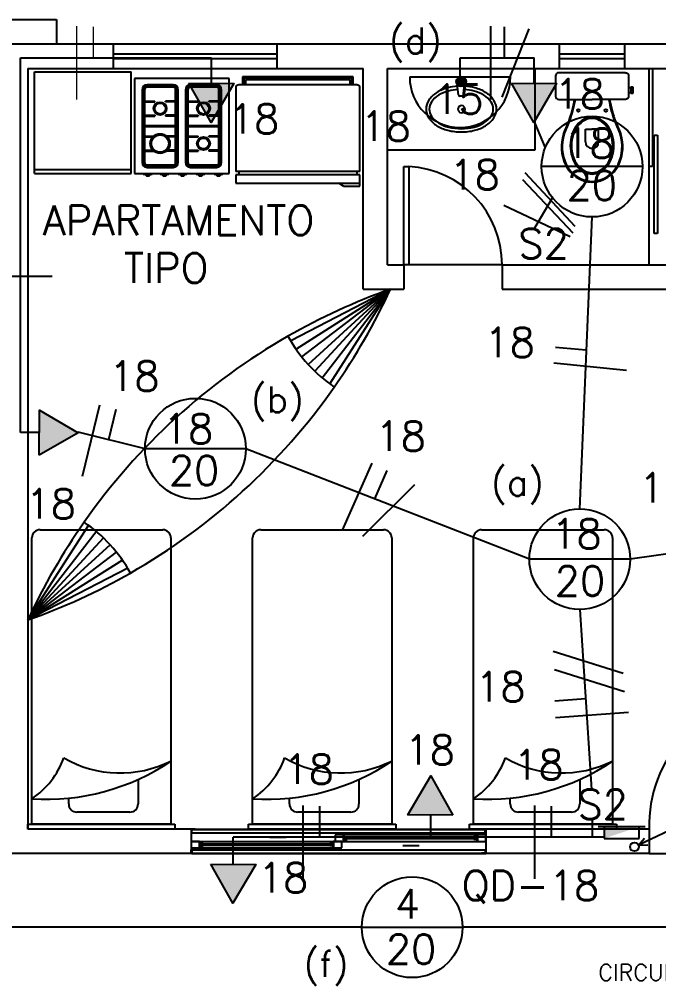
# Model space of a CAD drawing. Extents: x 1.6 to 100.8, y -3.3 to 55.9.
# Drawn here: x 22.49 to 26.4, y 44.8 to 50.71 of the extents above; entities that cross this region are included whole.
import ezdxf

# ---------------------------------------------------------------- set-up
doc = ezdxf.new("R2010")
doc.units = 0
doc.header["$MEASUREMENT"] = 0
doc.layers.get('0').update_dxf_attribs({"linetype": 'CONTINUOUS'})
for name, color, linetype in [('2-MATERIAIS', 2, 'CONTINUOUS'), ('FIACAO', 6, 'CONTINUOUS'), ('QUADROS', 30, 'CONTINUOUS'), ('Texto', 2, 'CONTINUOUS'), ('Tub_Eletr_parede', 3, 'CONTINUOUS')]:
    doc.layers.add(name, color=color, linetype=linetype)
doc.styles.add('ROMANS', font='romans.shx')
doc.styles.add('TXT_TEXTO', font='ROMANS.shx')

# ---------------------------------------------------------------- blocks, each defined once
blk = doc.blocks.new('QF')
at = {"layer": 'QUADROS'}
for p, q in [((0.05, 0.2), (0.05, -0.2)), ((-0.05, -0.15), (-0.05, 0.15)), ((-0.05, 0.15), (0.05, 0.15)), ((0.05, -0.15), (-0.05, -0.15))]:
    blk.add_line(p, q, dxfattribs=at)
blk.add_solid([(-0.05, -0.15), (0.05, 0.15), (0.05, -0.15)], dxfattribs=at)

msp = doc.modelspace()

# ---------------------------------------------------------------- linework, layer by layer
at = {"color": 8, "linetype": 'Continuous', "ltscale": 0.5}
for p, q in [((22.2198, 50.71), (22.7198, 50.71)), ((22.7198, 50.71), (22.7198, 50.56)), ((21.8698, 50.56), (23.0698, 50.56)), ((23.0698, 50.56), (24.0698, 50.56)), ((23.0698, 50.41), (23.0698, 50.56)), ((24.0698, 50.56), (25.7948, 50.56)), ((24.0698, 50.41), (24.0698, 50.56)), ((25.7948, 50.56), (26.1948, 50.56)), ((25.7948, 50.41), (25.7948, 50.56)), ((26.1948, 50.56), (28.4448, 50.56)), ((26.1948, 50.41), (26.1948, 50.56)), ((23.0698, 50.5), (24.0698, 50.5)), ((23.0698, 50.47), (24.0698, 50.47)), ((25.7948, 50.5), (26.1948, 50.5)), ((25.7948, 50.47), (26.1948, 50.47)), ((22.5448, 50.41), (22.5448, 45.76)), ((22.5448, 50.41), (23.0698, 50.41)), ((23.0698, 50.41), (24.0698, 50.41)), ((24.0698, 50.41), (24.5948, 50.41)), ((24.5948, 49.06), (24.5948, 50.41)), ((24.7448, 50.41), (25.7948, 50.41)), ((24.7448, 49.21), (24.7448, 50.41)), ((24.7448, 49.91), (24.7448, 50.41)), ((24.7448, 50.41), (25.6448, 50.41)), ((25.6448, 50.41), (25.6448, 49.91)), ((25.7948, 50.41), (26.1948, 50.41)), ((26.1948, 50.41), (27.2448, 50.41)), ((26.3448, 49.21), (26.3448, 50.41)), ((26.3448, 49.81), (26.3448, 50.41)), ((26.3448, 50.41), (26.3648, 50.41)), ((26.3648, 50.41), (26.3648, 49.81)), ((22.5869, 50.3893), (23.1768, 50.3893)), ((22.5869, 49.7681), (22.5869, 50.3893)), ((23.1768, 49.7681), (23.1768, 50.3893)), ((23.1965, 50.3483, 0.4), (23.1965, 49.7683, 0.4)), ((23.7765, 50.3483, 0.4), (23.1965, 50.3483, 0.4)), ((23.7765, 49.7683, 0.4), (23.7765, 50.3483, 0.4)), ((24.5348, 50.3582, -0.1), (23.8571, 50.3582, -0.1)), ((23.8571, 50.3582, -0.1), (23.8571, 50.3094, -0.1)), ((24.526, 50.3494, -0.1), (23.866, 50.3494, -0.1)), ((23.866, 50.3494, -0.1), (23.866, 50.3094, -0.1)), ((24.5159, 50.3393, -0.1), (23.876, 50.3393, -0.1)), ((23.876, 50.3393, -0.1), (23.876, 50.3094, -0.1)), ((24.5159, 50.3094, -0.1), (24.5159, 50.3393, -0.1)), ((24.526, 50.3094, -0.1), (24.526, 50.3494, -0.1)), ((24.5348, 50.3094, -0.1), (24.5348, 50.3582, -0.1)), ((25.7732, 50.3717), (25.7718, 50.3638)), ((25.7718, 50.3638), (25.7718, 50.24)), ((25.7775, 50.3782), (25.7732, 50.3717)), ((25.7832, 50.3825), (25.7775, 50.3782)), ((25.7911, 50.3839), (25.7832, 50.3825)), ((26.1984, 50.3839), (25.7911, 50.3839)), ((25.7911, 50.3839), (25.7911, 50.3839)), ((26.1984, 50.3839), (26.1984, 50.3839)), ((26.1984, 50.3839), (26.2063, 50.3825)), ((26.2063, 50.3825), (26.2127, 50.3782)), ((26.2127, 50.3782), (26.217, 50.3717)), ((26.217, 50.3717), (26.2185, 50.3638)), ((26.2185, 50.3638), (26.2185, 50.24)), ((23.244, 50.28, 0.4), (23.244, 49.835, 0.4)), ((23.254, 50.28, 0.4), (23.254, 49.835, 0.4)), ((23.259, 50.28, 0.4), (23.259, 49.835, 0.4)), ((23.434, 50.31, 0.4), (23.274, 50.31, 0.4)), ((23.434, 50.3, 0.4), (23.274, 50.3, 0.4)), ((23.434, 50.295, 0.4), (23.274, 50.295, 0.4)), ((23.449, 49.835, 0.4), (23.449, 50.28, 0.4)), ((23.454, 49.835, 0.4), (23.454, 50.28, 0.4)), ((23.464, 49.835, 0.4), (23.464, 50.28, 0.4)), ((23.509, 50.28, 0.4), (23.509, 49.835, 0.4)), ((23.519, 50.28, 0.4), (23.519, 49.835, 0.4)), ((23.524, 50.28, 0.4), (23.524, 49.835, 0.4)), ((23.699, 50.31, 0.4), (23.539, 50.31, 0.4)), ((23.699, 50.3, 0.4), (23.539, 50.3, 0.4)), ((23.699, 50.295, 0.4), (23.539, 50.295, 0.4)), ((23.714, 49.835, 0.4), (23.714, 50.28, 0.4)), ((23.719, 49.835, 0.4), (23.719, 50.28, 0.4)), ((23.729, 49.835, 0.4), (23.729, 50.28, 0.4)), ((23.816, 50.2894), (23.816, 49.7794)), ((24.556, 50.3094), (23.836, 50.3094)), ((24.576, 49.7794), (24.576, 50.2894)), ((25.1791, 50.2475), (25.1707, 50.3121)), ((25.2201, 50.314), (25.2104, 50.2474)), ((26.2313, 50.2915), (26.2185, 50.2915)), ((26.2464, 50.2944), (26.2313, 50.2944)), ((26.2313, 50.2944), (26.2313, 50.2915)), ((26.2313, 50.2915), (26.2313, 50.2615)), ((26.2464, 50.2765), (26.2464, 50.2944)), ((26.2464, 50.2586), (26.2464, 50.2765)), ((25.2024, 50.2401), (25.1871, 50.2401)), ((25.7718, 50.24), (25.7718, 50.24)), ((25.7718, 50.24), (25.7732, 50.2321)), ((25.7732, 50.2321), (25.7775, 50.2257)), ((25.7775, 50.2257), (25.7832, 50.2214)), ((25.7832, 50.2214), (25.7911, 50.22)), ((25.7911, 50.22), (25.9951, 50.22)), ((25.8928, 50.2192), (25.8929, 50.22)), ((25.8928, 50.2192), (25.8928, 50.2192)), ((26.1984, 50.22), (25.9951, 50.22)), ((26.0975, 50.2192), (26.0973, 50.22)), ((26.0975, 50.2192), (26.0975, 50.2192)), ((26.2063, 50.2214), (26.1984, 50.22)), ((26.2127, 50.2257), (26.2063, 50.2214)), ((26.217, 50.2321), (26.2127, 50.2257)), ((26.2185, 50.24), (26.217, 50.2321)), ((26.2313, 50.2615), (26.2185, 50.2615)), ((26.2185, 50.24), (26.2185, 50.24)), ((26.2313, 50.2586), (26.2313, 50.2615)), ((26.2313, 50.2586), (26.2464, 50.2586)), ((23.259, 50.21, 0.4), (23.3217, 50.21, 0.4)), ((23.259, 50.205, 0.4), (23.3217, 50.205, 0.4)), ((23.3217, 50.205, 0.4), (23.3217, 50.21, 0.4)), ((23.3863, 50.205, 0.4), (23.3863, 50.21, 0.4)), ((23.449, 50.21, 0.4), (23.3863, 50.21, 0.4)), ((23.449, 50.205, 0.4), (23.3863, 50.205, 0.4)), ((23.524, 50.21, 0.4), (23.5867, 50.21, 0.4)), ((23.524, 50.205, 0.4), (23.5867, 50.205, 0.4)), ((23.5867, 50.205, 0.4), (23.5867, 50.21, 0.4)), ((23.6513, 50.205, 0.4), (23.6513, 50.21, 0.4)), ((23.714, 50.21, 0.4), (23.6513, 50.21, 0.4)), ((23.714, 50.205, 0.4), (23.6513, 50.205, 0.4)), ((23.259, 50.1236, 0.4), (23.3217, 50.1236, 0.4)), ((23.259, 50.1186, 0.4), (23.3217, 50.1186, 0.4)), ((23.3217, 50.1236, 0.4), (23.3217, 50.1186, 0.4)), ((23.449, 50.1236, 0.4), (23.3863, 50.1236, 0.4)), ((23.3863, 50.1236, 0.4), (23.3863, 50.1186, 0.4)), ((23.449, 50.1186, 0.4), (23.3863, 50.1186, 0.4)), ((23.524, 50.1236, 0.4), (23.5867, 50.1236, 0.4)), ((23.524, 50.1186, 0.4), (23.5867, 50.1186, 0.4)), ((23.5867, 50.1236, 0.4), (23.5867, 50.1186, 0.4)), ((23.6513, 50.1236, 0.4), (23.6513, 50.1186, 0.4)), ((23.714, 50.1236, 0.4), (23.6513, 50.1236, 0.4)), ((23.714, 50.1186, 0.4), (23.6513, 50.1186, 0.4)), ((23.259, 50.06, 0.4), (23.449, 50.06, 0.4)), ((23.259, 50.055, 0.4), (23.449, 50.055, 0.4)), ((23.524, 50.06, 0.4), (23.714, 50.06, 0.4)), ((23.524, 50.055, 0.4), (23.714, 50.055, 0.4)), ((25.9543, 49.9615), (25.9543, 50.0389)), ((25.9543, 50.0389), (25.9951, 50.0389)), ((26.0352, 50.0389), (25.9944, 50.0389)), ((26.0352, 49.9615), (26.0352, 50.0389)), ((23.259, 49.9965, 0.4), (23.3217, 49.9965, 0.4)), ((23.259, 49.9915, 0.4), (23.3217, 49.9915, 0.4)), ((23.3217, 49.9915, 0.4), (23.3217, 49.9965, 0.4)), ((23.3863, 49.9915, 0.4), (23.3863, 49.9965, 0.4)), ((23.449, 49.9965, 0.4), (23.3863, 49.9965, 0.4)), ((23.449, 49.9915, 0.4), (23.3863, 49.9915, 0.4)), ((23.524, 49.9965, 0.4), (23.5867, 49.9965, 0.4)), ((23.524, 49.9915, 0.4), (23.5867, 49.9915, 0.4)), ((23.5867, 49.9915, 0.4), (23.5867, 49.9965, 0.4)), ((23.6513, 49.9915, 0.4), (23.6513, 49.9965, 0.4)), ((23.714, 49.9965, 0.4), (23.6513, 49.9965, 0.4)), ((23.714, 49.9915, 0.4), (23.6513, 49.9915, 0.4)), ((26.3748, 49.4012), (26.3748, 50.0012)), ((26.3748, 50.0012), (26.3948, 50.0012)), ((26.3948, 50.0012), (26.3948, 49.4012)), ((23.259, 49.91, 0.4), (23.3217, 49.91, 0.4)), ((23.259, 49.905, 0.4), (23.3217, 49.905, 0.4)), ((23.3217, 49.91, 0.4), (23.3217, 49.905, 0.4)), ((23.449, 49.91, 0.4), (23.3863, 49.91, 0.4)), ((23.3863, 49.91, 0.4), (23.3863, 49.905, 0.4)), ((23.449, 49.905, 0.4), (23.3863, 49.905, 0.4)), ((23.524, 49.91, 0.4), (23.5867, 49.91, 0.4)), ((23.524, 49.905, 0.4), (23.5867, 49.905, 0.4)), ((23.5867, 49.91, 0.4), (23.5867, 49.905, 0.4)), ((23.6513, 49.91, 0.4), (23.6513, 49.905, 0.4)), ((23.714, 49.91, 0.4), (23.6513, 49.91, 0.4)), ((23.714, 49.905, 0.4), (23.6513, 49.905, 0.4)), ((25.6448, 49.91), (24.7448, 49.91)), ((23.274, 49.82, 0.4), (23.434, 49.82, 0.4)), ((23.274, 49.815, 0.4), (23.434, 49.815, 0.4)), ((23.274, 49.805, 0.4), (23.434, 49.805, 0.4)), ((23.539, 49.82, 0.4), (23.699, 49.82, 0.4)), ((23.539, 49.815, 0.4), (23.699, 49.815, 0.4)), ((23.539, 49.805, 0.4), (23.699, 49.805, 0.4)), ((24.8448, 49.21), (24.8448, 49.81)), ((24.8448, 49.81), (24.8748, 49.81)), ((24.8748, 49.81), (24.8748, 49.21)), ((26.3648, 49.81), (26.3448, 49.81)), ((22.5869, 49.7918), (23.1768, 49.7918)), ((22.5869, 49.7681), (23.1768, 49.7681)), ((23.1965, 49.7683, 0.4), (23.7765, 49.7683, 0.4)), ((23.2513, 49.7641, 0.4), (23.3052, 49.7641, 0.4)), ((23.2617, 49.762, 0.4), (23.2707, 49.753, 0.4)), ((23.2948, 49.762, 0.4), (23.2617, 49.762, 0.4)), ((23.2707, 49.753, 0.4), (23.2861, 49.753, 0.4)), ((23.2861, 49.753, 0.4), (23.2948, 49.762, 0.4)), ((23.3541, 49.7641, 0.4), (23.4079, 49.7641, 0.4)), ((23.3645, 49.762, 0.4), (23.3734, 49.753, 0.4)), ((23.3976, 49.762, 0.4), (23.3645, 49.762, 0.4)), ((23.3734, 49.753, 0.4), (23.3889, 49.753, 0.4)), ((23.3889, 49.753, 0.4), (23.3976, 49.762, 0.4)), ((23.4641, 49.7641, 0.4), (23.5179, 49.7641, 0.4)), ((23.4745, 49.762, 0.4), (23.4834, 49.753, 0.4)), ((23.5076, 49.762, 0.4), (23.4745, 49.762, 0.4)), ((23.4834, 49.753, 0.4), (23.4989, 49.753, 0.4)), ((23.4989, 49.753, 0.4), (23.5076, 49.762, 0.4)), ((23.5741, 49.7641, 0.4), (23.6279, 49.7641, 0.4)), ((23.5845, 49.762, 0.4), (23.5934, 49.753, 0.4)), ((23.6176, 49.762, 0.4), (23.5845, 49.762, 0.4)), ((23.5934, 49.753, 0.4), (23.6089, 49.753, 0.4)), ((23.6089, 49.753, 0.4), (23.6176, 49.762, 0.4)), ((23.6841, 49.7641, 0.4), (23.7379, 49.7641, 0.4)), ((23.6945, 49.762, 0.4), (23.7034, 49.753, 0.4)), ((23.7276, 49.762, 0.4), (23.6945, 49.762, 0.4)), ((23.7034, 49.753, 0.4), (23.7189, 49.753, 0.4)), ((23.7189, 49.753, 0.4), (23.7276, 49.762, 0.4)), ((24.576, 49.7794), (23.816, 49.7794)), ((24.576, 49.7594), (23.816, 49.7594)), ((23.816, 49.7594), (23.816, 49.7094)), ((23.836, 49.7794), (23.836, 49.7594)), ((24.556, 49.7794), (24.556, 49.7594)), ((24.576, 49.6894), (24.576, 49.7594)), ((23.816, 49.7094), (24.576, 49.7094)), ((24.476, 49.6894), (24.446, 49.7094)), ((24.476, 49.6894), (24.576, 49.6894)), ((26.3948, 49.4012), (26.3748, 49.4012)), ((24.7448, 49.21), (24.8448, 49.21)), ((25.4448, 49.21), (24.8448, 49.21)), ((24.8448, 49.21), (24.8448, 49.06)), ((24.8748, 49.21), (24.8448, 49.21)), ((25.4448, 49.21), (27.2448, 49.21)), ((25.4448, 49.21), (25.4448, 49.06)), ((24.762, 49.06), (24.1522, 48.7443)), ((24.762, 49.06), (24.1849, 48.6941)), ((24.2198, 48.6459), (24.762, 49.06)), ((24.2584, 48.6006), (24.762, 49.06)), ((24.762, 49.06), (24.3004, 48.5585)), ((24.3444, 48.5182), (24.762, 49.06)), ((24.3916, 48.4814), (24.762, 49.06)), ((24.5948, 49.06), (24.8448, 49.06)), ((25.4448, 49.06), (27.2448, 49.06)), ((22.5458, 47.0381), (22.916, 47.6164)), ((22.5458, 47.0381), (22.963, 47.5793)), ((22.6198, 47.59), (23.3698, 47.59)), ((23.9698, 47.59), (24.7198, 47.59)), ((25.3198, 47.59), (26.0698, 47.59)), ((23.0078, 47.5401), (22.5458, 47.0381)), ((23.0494, 47.4976), (22.5458, 47.0381)), ((22.5698, 45.79), (22.5698, 47.54)), ((23.4198, 47.54), (23.4198, 45.79)), ((23.9198, 45.79), (23.9198, 47.54)), ((24.7698, 47.54), (24.7698, 45.79)), ((25.2698, 45.79), (25.2698, 47.54)), ((26.1198, 47.54), (26.1198, 45.79)), ((22.5458, 47.0381), (23.0875, 47.4519)), ((23.1235, 47.4044), (22.5458, 47.0381)), ((23.1559, 47.354), (22.5458, 47.0381)), ((23.2198, 46.0571), (23.2198, 45.914)), ((24.5698, 46.0571), (24.5698, 45.914)), ((25.9198, 46.0571), (25.9198, 45.914)), ((22.795, 45.914), (22.795, 45.9494)), ((24.145, 45.914), (24.145, 45.9494)), ((25.495, 45.914), (25.495, 45.9494)), ((23.1698, 45.864), (22.845, 45.864)), ((24.5198, 45.864), (24.195, 45.864)), ((25.8698, 45.864), (25.545, 45.864)), ((22.5448, 45.76), (22.5448, 45.79)), ((22.5448, 45.79), (23.4448, 45.79)), ((23.4198, 45.79), (22.5698, 45.79)), ((23.4448, 45.79), (23.4448, 45.76)), ((23.8948, 45.76), (23.8948, 45.79)), ((23.8948, 45.79), (24.7948, 45.79)), ((24.7698, 45.79), (23.9198, 45.79)), ((24.7948, 45.79), (24.7948, 45.76)), ((25.2448, 45.76), (25.2448, 45.79)), ((25.2448, 45.79), (26.1448, 45.79)), ((26.1198, 45.79), (25.2698, 45.79)), ((26.1448, 45.79), (26.1448, 45.76)), ((23.5448, 45.76), (22.5448, 45.76)), ((23.4448, 45.76), (22.5448, 45.76)), ((23.5448, 45.76), (23.5448, 45.61)), ((23.5448, 45.76), (25.3418, 45.76)), ((23.5678, 45.76), (23.5448, 45.76)), ((23.5448, 45.76), (23.5448, 45.737)), ((23.5448, 45.737), (23.5478, 45.737)), ((23.5478, 45.757), (25.3418, 45.757)), ((23.5478, 45.737), (23.5478, 45.757)), ((23.5478, 45.757), (23.5678, 45.757)), ((23.5478, 45.737), (25.3418, 45.737)), ((23.5678, 45.757), (23.5678, 45.76)), ((24.7948, 45.76), (23.8948, 45.76)), ((25.3448, 45.725), (24.4248, 45.725)), ((24.4748, 45.725), (24.4248, 45.725)), ((24.4248, 45.725), (24.4248, 45.685)), ((24.4748, 45.725), (24.4778, 45.725)), ((24.4748, 45.71), (24.4748, 45.725)), ((24.4748, 45.685), (24.4748, 45.725)), ((24.4778, 45.725), (24.4778, 45.713)), ((26.1448, 45.76), (25.2448, 45.76)), ((25.2948, 45.725), (25.2918, 45.725)), ((25.2918, 45.725), (25.2918, 45.713)), ((25.2948, 45.71), (25.2948, 45.725)), ((25.3448, 45.725), (25.2948, 45.725)), ((25.2948, 45.725), (25.2948, 45.685)), ((25.3218, 45.757), (25.3218, 45.76)), ((25.3218, 45.76), (25.3448, 45.76)), ((25.3418, 45.757), (25.3218, 45.757)), ((25.3418, 45.737), (25.3418, 45.757)), ((25.3448, 45.737), (25.3418, 45.737)), ((26.3448, 45.76), (25.3448, 45.76)), ((25.3448, 45.76), (25.3448, 45.61)), ((25.3448, 45.76), (25.3448, 45.737)), ((25.3448, 45.685), (25.3448, 45.725)), ((26.3448, 45.76), (26.3448, 45.61)), ((23.5448, 45.685), (25.3448, 45.685)), ((23.5948, 45.685), (23.5448, 45.685)), ((23.5448, 45.685), (23.5448, 45.645)), ((23.5948, 45.685), (23.5978, 45.685)), ((23.5948, 45.67), (23.5948, 45.685)), ((23.5948, 45.645), (23.5948, 45.685)), ((23.5948, 45.66), (23.5948, 45.67)), ((23.5948, 45.67), (24.4148, 45.67)), ((23.6178, 45.67), (23.5948, 45.67)), ((23.5978, 45.685), (23.5978, 45.673)), ((23.5978, 45.673), (23.6178, 45.673)), ((23.6178, 45.673), (23.6178, 45.67)), ((24.0252, 45.7109), (24.0752, 45.7109)), ((24.0752, 45.7109), (24.1252, 45.7109)), ((24.4118, 45.673), (24.3918, 45.673)), ((24.3918, 45.673), (24.3918, 45.67)), ((24.3918, 45.67), (24.4148, 45.67)), ((24.4148, 45.685), (24.4118, 45.685)), ((24.4118, 45.685), (24.4118, 45.673)), ((24.4148, 45.67), (24.4148, 45.685)), ((24.4648, 45.685), (24.4148, 45.685)), ((24.4148, 45.685), (24.4148, 45.645)), ((24.4148, 45.67), (24.4148, 45.66)), ((24.4248, 45.685), (24.4748, 45.685)), ((24.4648, 45.645), (24.4648, 45.685)), ((24.4978, 45.71), (24.4748, 45.71)), ((24.4748, 45.7), (24.4748, 45.71)), ((24.4748, 45.71), (25.2948, 45.71)), ((24.4978, 45.7), (24.4748, 45.7)), ((24.4748, 45.7), (24.4748, 45.685)), ((25.2948, 45.7), (24.4748, 45.7)), ((24.4748, 45.685), (24.4778, 45.685)), ((24.4778, 45.713), (24.4978, 45.713)), ((24.4778, 45.685), (24.4778, 45.697)), ((24.4778, 45.697), (24.4978, 45.697)), ((24.4978, 45.713), (24.4978, 45.71)), ((24.4978, 45.697), (24.4978, 45.7)), ((25.2918, 45.713), (25.2718, 45.713)), ((25.2718, 45.713), (25.2718, 45.71)), ((25.2718, 45.71), (25.2948, 45.71)), ((25.2718, 45.697), (25.2718, 45.7)), ((25.2718, 45.7), (25.2948, 45.7)), ((25.2918, 45.697), (25.2718, 45.697)), ((25.2918, 45.685), (25.2918, 45.697)), ((25.2948, 45.685), (25.2918, 45.685)), ((25.2948, 45.71), (25.2948, 45.7)), ((25.2948, 45.7), (25.2948, 45.685)), ((25.2948, 45.685), (25.3448, 45.685)), ((23.5448, 45.61), (21.3948, 45.61)), ((23.5448, 45.645), (24.4648, 45.645)), ((23.5448, 45.645), (23.5948, 45.645)), ((23.5448, 45.633), (23.5478, 45.633)), ((23.5448, 45.61), (23.5448, 45.633)), ((23.5678, 45.61), (23.5448, 45.61)), ((23.5478, 45.633), (25.3418, 45.633)), ((23.5478, 45.633), (23.5478, 45.613)), ((23.5478, 45.613), (25.3418, 45.613)), ((23.5478, 45.613), (23.5678, 45.613)), ((23.5478, 45.61), (25.3418, 45.61)), ((23.5678, 45.613), (23.5678, 45.61)), ((24.4148, 45.66), (23.5948, 45.66)), ((23.6178, 45.66), (23.5948, 45.66)), ((23.5948, 45.66), (23.5948, 45.645)), ((23.5948, 45.645), (23.5978, 45.645)), ((23.5978, 45.645), (23.5978, 45.657)), ((23.5978, 45.657), (23.6178, 45.657)), ((23.6178, 45.657), (23.6178, 45.66)), ((24.3918, 45.657), (24.3918, 45.66)), ((24.3918, 45.66), (24.4148, 45.66)), ((24.4118, 45.657), (24.3918, 45.657)), ((24.4118, 45.645), (24.4118, 45.657)), ((24.4148, 45.645), (24.4118, 45.645)), ((24.4148, 45.66), (24.4148, 45.645)), ((24.4148, 45.645), (24.4648, 45.645)), ((24.8884, 45.6582), (24.8384, 45.6582)), ((24.9384, 45.6582), (24.8884, 45.6582)), ((25.3418, 45.613), (25.3218, 45.613)), ((25.3218, 45.613), (25.3218, 45.61)), ((25.3218, 45.61), (25.3448, 45.61)), ((25.3448, 45.633), (25.3418, 45.633)), ((25.3418, 45.633), (25.3418, 45.613)), ((25.3448, 45.61), (25.3448, 45.633)), ((26.3448, 45.61), (25.3448, 45.61)), ((26.3448, 45.61), (27.1448, 45.61))]:
    msp.add_line(p, q, dxfattribs=at)
for centre, radius in [((25.1948, 50.33), 0.03), ((25.1948, 50.33), 0.0261), ((25.1948, 50.33), 0.0151), ((25.1948, 50.33), 0.00444), ((23.354, 50.1643, 0.4), 0.04), ((23.354, 50.1643, 0.4), 0.033), ((23.619, 50.1643, 0.4), 0.04), ((23.619, 50.1643, 0.4), 0.033), ((25.9107, 50.153), 0.00752), ((26.0789, 50.153), 0.00752), ((23.354, 49.9508, 0.4), 0.06), ((23.354, 49.9508, 0.4), 0.053), ((23.619, 49.9508, 0.4), 0.04), ((23.619, 49.9508, 0.4), 0.033)]:
    msp.add_circle(centre, radius, dxfattribs=at)
for centre, radius, start, end in [((25.1687, 50.3451), 0.0151, 270, 30), ((25.1948, 50.3602), 0.0151, 210, 330), ((25.2208, 50.3451), 0.0151, 150, 270), ((23.274, 50.28, 0.4), 0.03, 90, 180), ((23.274, 50.28, 0.4), 0.02, 90, 180), ((23.274, 50.28, 0.4), 0.015, 90, 180), ((23.434, 50.28, 0.4), 0.03, 0, 90), ((23.434, 50.28, 0.4), 0.02, 360, 90), ((23.434, 50.28, 0.4), 0.015, 360, 90), ((23.539, 50.28, 0.4), 0.03, 90, 180), ((23.539, 50.28, 0.4), 0.02, 90, 180), ((23.539, 50.28, 0.4), 0.015, 90, 180), ((23.699, 50.28, 0.4), 0.03, 0, 90), ((23.699, 50.28, 0.4), 0.02, 360, 90), ((23.699, 50.28, 0.4), 0.015, 360, 90), ((23.836, 50.2894), 0.02, 90, 180), ((24.556, 50.2894), 0.02, 0, 90), ((25.1703, 50.0611), 0.2372, 104.24882, 121.51159), ((25.1703, 50.0611), 0.2172, 104.24882, 121.51159), ((25.1975, 49.9517), 0.3499, 94.15409, 104.16286), ((25.1951, 49.9634), 0.318, 93.66521, 104.24882), ((25.1687, 50.315), 0.0151, 330, 90), ((25.1948, 50.2999), 0.0151, 30, 150), ((25.2208, 50.315), 0.0151, 90, 210), ((25.1902, 49.9396), 0.3423, 75.93128, 85.79519), ((25.1929, 49.9527), 0.3489, 75.83067, 85.84987), ((25.2199, 50.0611), 0.2172, 58.48841, 75.75118), ((25.2199, 50.0611), 0.2372, 58.48841, 75.75118), ((25.0753, 50.1614), 0.0957, 145.95593, 180), ((25.1325, 50.1228), 0.1648, 121.51159, 145.95593), ((25.1325, 50.1228), 0.1448, 121.51159, 145.95593), ((25.1871, 50.2481), 0.008, 184.12746, 270.03066), ((25.2024, 50.2481), 0.008, 270.03066, 354.76882), ((25.2577, 50.1228), 0.1448, 34.04407, 58.48841), ((25.2577, 50.1228), 0.1648, 34.04407, 58.48841), ((25.315, 50.1614), 0.0957, 0, 34.04407), ((25.1367, 50.3503), 0.7626, 339.69088, 350.16298), ((25.1367, 50.3503), 0.7673, 339.69088, 350.16298), ((26.8535, 50.3503), 0.7673, 189.83702, 200.30912), ((26.8535, 50.3503), 0.7626, 189.83702, 200.30912), ((25.0753, 50.1614), 0.0957, 180, 214.04407), ((25.0753, 50.1614), 0.0757, 145.95593, 180), ((25.0753, 50.1614), 0.0757, 180, 214.04407), ((25.1968, 50.161), 0.0218, 40.76603, 220.76603), ((25.1968, 50.161), 0.0218, 220.76603, 40.76603), ((25.315, 50.1614), 0.0757, 360, 34.04407), ((25.315, 50.1614), 0.0757, 325.95593, 0), ((25.315, 50.1614), 0.0957, 325.95593, 0), ((25.1325, 50.2001), 0.1648, 214.04407, 238.48841), ((25.1325, 50.2001), 0.1448, 214.04407, 238.48841), ((25.2577, 50.2001), 0.1448, 301.51159, 325.95593), ((25.2577, 50.2001), 0.1648, 301.51159, 325.95593), ((26.0135, 49.9745), 0.142, 118.37615, 142.51776), ((25.9951, 50.0085), 0.1034, 90, 118.37615), ((25.9951, 50.0071), 0.0966, 90, 118.37615), ((25.9951, 50.0085), 0.1034, 61.62385, 90), ((25.9951, 50.0071), 0.0966, 61.62385, 90), ((25.9768, 49.9745), 0.142, 37.48224, 61.62385), ((25.1703, 50.2618), 0.2372, 238.48841, 255.75118), ((25.1703, 50.2618), 0.2172, 238.48841, 255.75118), ((25.1951, 50.3595), 0.318, 255.75118, 270), ((25.1951, 50.3595), 0.318, 270, 284.24882), ((25.2199, 50.2618), 0.2172, 284.24882, 301.51159), ((25.2199, 50.2618), 0.2372, 284.24882, 301.51159), ((-0.8176, 61.1225), 28.863, 337.3538, 337.51832), ((0.6205, 60.5237), 27.3099, 337.35144, 337.52574), ((26.0424, 49.9524), 0.1784, 142.51776, 162.37842), ((26.0414, 49.9521), 0.1702, 142.51776, 162.37842), ((26.0131, 49.9738), 0.1345, 118.37615, 142.51776), ((25.9771, 49.9738), 0.1345, 37.48224, 61.62385), ((25.9488, 49.9521), 0.1702, 17.62158, 37.48224), ((25.9479, 49.9524), 0.1784, 17.62158, 37.48224), ((51.3697, 60.5237), 27.3099, 202.47426, 202.64856), ((52.8078, 61.1225), 28.863, 202.48168, 202.6462), ((25.1951, 50.3595), 0.338, 255.75118, 270), ((25.1951, 50.3595), 0.338, 270, 284.24882), ((26.0626, 49.9307), 0.2549, 162.09039, 205.44583), ((26.0589, 49.9305), 0.2467, 161.86702, 205.76246), ((26.0878, 49.9379), 0.2261, 162.37842, 180), ((26.086, 49.9379), 0.2169, 162.37842, 180), ((25.9042, 49.9379), 0.2169, 0, 17.62158), ((25.9024, 49.9379), 0.2261, 360, 17.62158), ((25.9313, 49.9305), 0.2467, 334.23754, 18.13298), ((25.9276, 49.9307), 0.2549, 334.55417, 17.90961), ((26.0878, 49.9379), 0.2261, 180, 197.62158), ((26.086, 49.9379), 0.2169, 180, 197.62158), ((25.9948, 49.9615), 0.0404, 180, 0), ((25.9042, 49.9379), 0.2169, 342.37842, 360), ((25.9024, 49.9379), 0.2261, 342.37842, 0), ((26.0424, 49.9235), 0.1784, 197.62158, 217.48224), ((26.0414, 49.9238), 0.1702, 197.62158, 217.48224), ((25.9488, 49.9238), 0.1702, 322.51776, 342.37842), ((25.9479, 49.9235), 0.1784, 322.51776, 342.37842), ((23.274, 49.835, 0.4), 0.03, 180, 270), ((23.274, 49.835, 0.4), 0.02, 180, 270), ((23.274, 49.835, 0.4), 0.015, 180, 270), ((23.434, 49.835, 0.4), 0.03, 270, 0), ((23.434, 49.835, 0.4), 0.02, 270, 0), ((23.434, 49.835, 0.4), 0.015, 270, 0), ((23.539, 49.835, 0.4), 0.03, 180, 270), ((23.539, 49.835, 0.4), 0.02, 180, 270), ((23.539, 49.835, 0.4), 0.015, 180, 270), ((23.699, 49.835, 0.4), 0.015, 270, 0), ((23.699, 49.835, 0.4), 0.02, 270, 0), ((23.699, 49.835, 0.4), 0.03, 270, 0), ((24.844, 49.21), 0.6008, 0, 87.0624), ((26.0034, 49.9037), 0.1898, 205.76246, 267.20811), ((26.0034, 49.9037), 0.1851, 205.76246, 267.20811), ((26.0135, 49.9013), 0.142, 217.48224, 241.62385), ((26.0131, 49.9021), 0.1345, 217.48224, 241.62385), ((25.9868, 49.9037), 0.1851, 272.79189, 334.23754), ((25.9868, 49.9037), 0.1898, 272.79189, 334.23754), ((25.9771, 49.9021), 0.1345, 298.37615, 322.51776), ((25.9768, 49.9013), 0.142, 298.37615, 322.51776), ((25.9951, 49.8673), 0.1034, 241.62385, 270), ((25.9951, 49.8687), 0.0966, 241.62385, 270), ((25.9951, 49.8687), 0.0966, 270, 298.37615), ((25.9951, 49.8673), 0.1034, 270, 298.37615), ((26.0489, 45.4239), 3.8571, 109.48967, 119.74162), ((21.2589, 50.6742), 3.8571, 325.00847, 335.26043), ((26.0489, 45.4239), 3.8571, 119.74162, 145.00847), ((24.913, 49.1978), 0.886, 208.649, 236.10109), ((21.2589, 50.6742), 3.8571, 299.74162, 325.00847), ((26.0489, 45.4239), 3.8571, 145.00847, 155.26043), ((22.3948, 46.9004), 0.886, 28.649, 56.10109), ((22.6198, 47.54), 0.05, 90, 180), ((23.3698, 47.54), 0.05, 0, 90), ((23.9698, 47.54), 0.05, 90, 180), ((24.7198, 47.54), 0.05, 0, 90), ((25.3198, 47.54), 0.05, 90, 180), ((26.0698, 47.54), 0.05, 0, 90), ((21.2589, 50.6742), 3.8571, 289.48967, 299.74162), ((27.1148, 45.7895), 0.7706, 90, 182.18938), ((22.2922, 46.3638), 0.502, 303.56918, 340.32601), ((22.6596, 47.2969), 1.3543, 266.19577, 304.14544), ((23.1099, 46.7978), 0.6947, 240.22476, 296.49122), ((23.6422, 46.3638), 0.502, 303.56918, 340.32601), ((24.0096, 47.2969), 1.3543, 266.19577, 304.14544), ((24.4599, 46.7978), 0.6947, 240.22476, 296.49122), ((24.9922, 46.3638), 0.502, 303.56918, 340.32601), ((25.3596, 47.2969), 1.3543, 266.19577, 304.14544), ((25.8099, 46.7978), 0.6947, 240.22476, 296.49122), ((23.1698, 46.0571), 0.05, 0, 7.60287), ((24.5198, 46.0571), 0.05, 0, 7.60287), ((25.8698, 46.0571), 0.05, 360, 7.60287), ((22.845, 45.914), 0.05, 180, 270), ((23.1698, 45.914), 0.05, 270, 0), ((24.195, 45.914), 0.05, 180, 270), ((24.5198, 45.914), 0.05, 270, 0), ((25.545, 45.914), 0.05, 180, 270), ((25.8698, 45.914), 0.05, 270, 0)]:
    msp.add_arc(centre, radius, start, end, dxfattribs=at)
at = {"layer": '2-MATERIAIS', "color": 4}
for p, q in [((23.6672, 50.3188), (23.6672, 50.4188)), ((25.6401, 50.3188), (25.6401, 50.4188)), ((22.6147, 48.1838), (22.5147, 48.1838)), ((25.0063, 45.8461), (25.0063, 45.7461)), ((23.8011, 45.5452), (23.8011, 45.6452))]:
    msp.add_line(p, q, dxfattribs=at)
at = {"layer": '2-MATERIAIS', "linetype": 'Continuous'}
for p, q in [((24.8798, 50.3576), (25.4961, 50.3576)), ((26.3029, 49.81), (25.6866, 49.81)), ((23.8779, 48.085), (23.2616, 48.085)), ((26.2279, 47.41), (25.6116, 47.41)), ((24.5866, 45.16), (25.2029, 45.16))]:
    msp.add_line(p, q, dxfattribs=at)
at = {"layer": '2-MATERIAIS', "color": 4}
for points in [[(23.5293, 50.3199), (23.805, 50.3177), (23.6653, 50.0801)], [(25.5023, 50.3199), (25.7779, 50.3177), (25.6383, 50.0801)], [(22.6136, 48.046), (22.6158, 48.3216), (22.8534, 48.182)], [(25.1441, 45.845), (24.8685, 45.8472), (25.0082, 46.0848)], [(23.6632, 45.5463), (23.9389, 45.5441), (23.7992, 45.3065)]]:
    msp.add_lwpolyline(points, close=True, dxfattribs=at)
at = {"layer": '2-MATERIAIS', "linetype": 'Continuous'}
for centre in [(25.9948, 49.81), (23.5698, 48.085), (25.9198, 47.41), (24.8948, 45.16)]:
    msp.add_circle(centre, 0.3081, dxfattribs=at)
msp.add_arc((25.188, 50.3576), 0.3081, 180, 0, dxfattribs=at)
at = {"layer": '2-MATERIAIS', "color": 4}
for points in [[(23.5293, 50.3199), (23.6653, 50.0801), (23.805, 50.3177)], [(25.5023, 50.3199), (25.6383, 50.0801), (25.7779, 50.3177)], [(22.6136, 48.046), (22.8534, 48.182), (22.6158, 48.3216)], [(25.1441, 45.845), (25.0082, 46.0848), (24.8685, 45.8472)], [(23.6632, 45.5463), (23.7992, 45.3065), (23.9389, 45.5441)]]:
    msp.add_solid(points, dxfattribs=at)
at = {"layer": 'FIACAO', "lineweight": 15}
for p, q in [((22.8426, 50.6676), (22.8426, 50.2192)), ((22.9446, 50.664), (22.9446, 50.4744))]:
    msp.add_line(p, q, dxfattribs=at)
at = {"layer": 'FIACAO'}
for p, q in [((25.3744, 50.6676), (25.3744, 50.2192)), ((25.6088, 50.6516), (25.4437, 50.2347)), ((25.4584, 50.664), (25.4584, 50.4744)), ((25.583, 49.7728), (25.8901, 49.4461)), ((25.5691, 49.7307), (25.8763, 49.404)), ((25.455, 49.5739), (25.8609, 49.3833)), ((22.2454, 49.14), (22.6938, 49.14)), ((25.7704, 48.7063), (25.9593, 48.6904)), ((26.2062, 48.5632), (25.7601, 48.609)), ((22.9843, 48.3521), (22.8784, 47.9163)), ((23.0825, 48.3245), (23.0377, 48.1403)), ((24.6493, 47.9968), (24.468, 47.5867)), ((24.741, 47.9522), (24.6644, 47.7788)), ((24.9101, 47.864), (24.5905, 47.5494)), ((25.7571, 46.8467), (26.1848, 46.7122)), ((25.7651, 46.7356), (26.1929, 46.6011)), ((25.7665, 46.5449), (25.9556, 46.5586)), ((25.7703, 46.443), (26.2175, 46.4754)), ((24.2256, 45.9033), (24.2256, 45.4549)), ((25.6434, 45.9033), (25.6434, 45.4549)), ((24.3276, 45.8997), (24.3276, 45.7101)), ((25.7454, 45.8997), (25.7454, 45.7101))]:
    msp.add_line(p, q, dxfattribs=at)
at = {"layer": 'Texto', "color": 4}
for p, q in [((26.6173, 45.8239), (26.2788, 45.661)), ((26.2788, 45.661), (26.3155, 45.7049)), ((26.2788, 45.661), (26.336, 45.6636))]:
    msp.add_line(p, q, dxfattribs=at)
msp.add_circle((26.2539, 45.651), 0.0269, dxfattribs=at)
at = {"layer": 'Tub_Eletr_parede'}
for p, q in [((22.5009, 48.1838), (22.5009, 50.4744)), ((22.5009, 50.4744), (23.6672, 50.4744)), ((23.6672, 50.4188), (23.6672, 50.4744)), ((25.188, 50.4744), (25.6401, 50.4744)), ((25.188, 50.3576), (25.188, 50.4744)), ((25.6401, 50.4188), (25.6401, 50.4744)), ((25.642, 50.0801), (25.7089, 49.9251)), ((25.6385, 49.4256), (25.7535, 49.6183)), ((25.9198, 47.7182), (25.9948, 49.5019)), ((22.5147, 48.1838), (22.5009, 48.1838)), ((23.2616, 48.085), (22.8534, 48.1857)), ((25.6116, 47.41), (23.8779, 48.085)), ((26.9106, 47.5051), (26.2279, 47.41)), ((25.9198, 47.1019), (25.9923, 46.0028)), ((25.9956, 45.8211), (25.9956, 45.7101)), ((25.0063, 45.7461), (25.0063, 45.7101)), ((26.07, 45.7101), (23.8011, 45.7101)), ((23.8011, 45.6452), (23.8011, 45.7101)), ((24.5866, 45.16), (20.3529, 45.16)), ((29.4366, 45.16), (25.2029, 45.16))]:
    msp.add_line(p, q, dxfattribs=at)

# ---------------------------------------------------------------- block references
at = {"layer": 'QUADROS', "xscale": -0.7168000000000013, "yscale": 0.7167999999999994, "zscale": 0.7168, "rotation": 270}
msp.add_blockref('QF', (26.1755, 45.7383), dxfattribs=at)

# ---------------------------------------------------------------- texts
at = {"color": 8, "linetype": 'Continuous', "ltscale": 0.5, "style": 'ROMANS'}
for s, height, p in [('APARTAMENTO', 0.18, (22.6375, 49.3914)), ('TIPO', 0.18, (23.1326, 49.0998)), ('CIRCULAÇÃO', 0.1, (26.0334, 44.8333))]:
    msp.add_text(s, height=height, dxfattribs=at).set_placement(p)
at = {"layer": 'Texto', "color": 4, "style": 'TXT_TEXTO'}
for s, height, p in [('(d)', 0.16, (24.7532, 50.5006)), ('S2', 0.18, (25.544, 49.2488)), ('(b)', 0.16, (23.9095, 48.3061)), ('(a)', 0.16, (25.3773, 47.7978)), ('S2', 0.18, (25.9055, 45.8215)), ('(f)', 0.16, (24.2311, 44.856))]:
    msp.add_text(s, height=height, dxfattribs=at).set_placement(p)
at = {"layer": 'Texto', "style": 'TXT_TEXTO'}
for s, p in [('18', (25.7646, 50.1649)), ('15', (25.0236, 50.1322)), ('18', (23.7741, 50.0111)), ('18', (24.5788, 49.967)), ('18', (25.8237, 49.8632)), ('18', (25.1225, 49.6707)), ('20', (25.8393, 49.6038)), ('18', (25.3366, 48.645)), ('18', (23.0414, 48.4394)), ('18', (23.3703, 48.1171)), ('18', (24.6701, 48.0722)), ('20', (23.4077, 47.8616)), ('18', (26.2808, 47.756)), ('18', (22.5315, 47.6581)), ('18', (25.7456, 47.4754)), ('20', (25.7663, 47.1866)), ('18', (25.28, 46.5404)), ('18', (24.8479, 46.154)), ('18', (24.1082, 46.0365)), ('18', (25.5128, 46.0639)), ('18', (23.9515, 45.3727)), ('4', (24.7894, 45.2132)), ('20', (24.7342, 44.9354))]:
    msp.add_text(s, height=0.18, dxfattribs=at).set_placement(p)
at = {"layer": 'Texto', "color": 30, "lineweight": 15, "style": 'TXT_TEXTO'}
msp.add_text('QD-18', height=0.18, dxfattribs=at).set_placement((25.1986, 45.3251))

doc.saveas('drawing.dxf')
